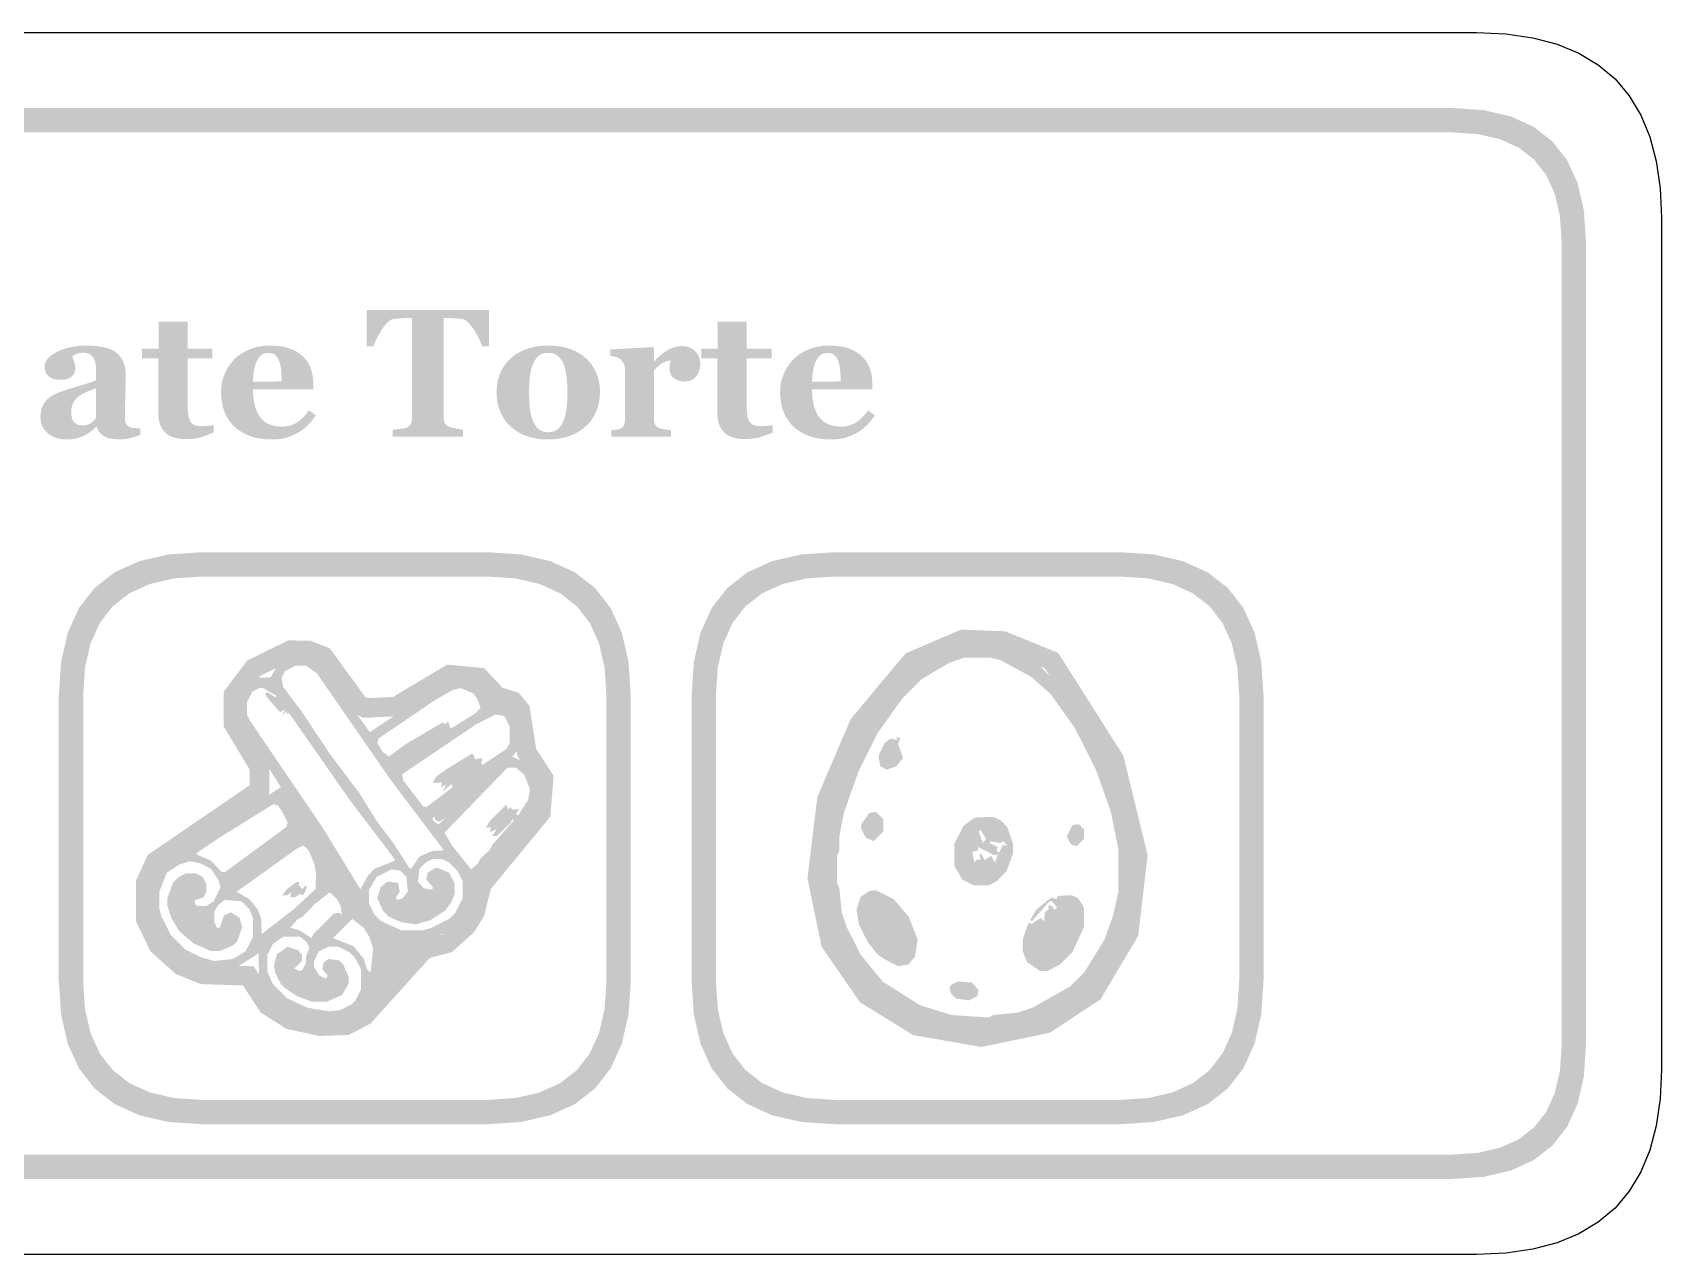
# Model space of a CAD drawing. Header units: millimetres. Extents: x 4 to 272, y 4 to 144.
# Drawn here: x 41.27 to 68.04, y 99.96 to 120.04 of the extents above; entities that cross this region are included whole.
import ezdxf

# ---------------------------------------------------------------- set-up
doc = ezdxf.new("R2010")
doc.units = ezdxf.units.MM
doc.layers.add('CUT', color=1, linetype='Continuous')
doc.layers.add('RASTER', color=7, linetype='Continuous')

msp = doc.modelspace()

# ---------------------------------------------------------------- hatches: boundary and pattern name
at = {"layer": 'RASTER'}
h = msp.add_hatch(color=7, dxfattribs=at)
h.paths.add_polyline_path([(5.2, 116.6), (5.234, 117.116), (5.337, 117.563), (5.509, 117.941), (5.75, 118.25), (6.059, 118.491), (6.438, 118.663), (6.884, 118.766), (7.4, 118.8), (64.6, 118.8), (65.116, 118.766), (65.563, 118.663), (65.941, 118.491), (66.25, 118.25), (66.491, 117.941), (66.663, 117.563), (66.766, 117.116), (66.8, 116.6), (66.8, 103.4), (66.766, 102.884), (66.663, 102.438), (66.491, 102.059), (66.25, 101.75), (65.941, 101.509), (65.563, 101.338), (65.116, 101.234), (64.6, 101.2), (7.4, 101.2), (6.884, 101.234), (6.438, 101.338), (6.059, 101.509), (5.75, 101.75), (5.509, 102.059), (5.337, 102.438), (5.234, 102.884), (5.2, 103.4)])
h.paths.add_polyline_path([(5.6, 116.6), (5.6, 103.4), (5.628, 102.978), (5.712, 102.613), (5.853, 102.303), (6.05, 102.05), (6.303, 101.853), (6.612, 101.712), (6.978, 101.628), (7.4, 101.6), (64.6, 101.6), (65.022, 101.628), (65.387, 101.713), (65.697, 101.853), (65.95, 102.05), (66.147, 102.303), (66.288, 102.613), (66.372, 102.978), (66.4, 103.4), (66.4, 116.6), (66.372, 117.022), (66.288, 117.388), (66.147, 117.697), (65.95, 117.95), (65.697, 118.147), (65.387, 118.288), (65.022, 118.372), (64.6, 118.4), (7.4, 118.4), (6.978, 118.372), (6.612, 118.288), (6.303, 118.147), (6.05, 117.95), (5.853, 117.697), (5.712, 117.388), (5.628, 117.022), (5.6, 116.6)], flags=0)
for points in [[(48.772, 114.884), (48.659, 114.884), (48.647, 114.918), (48.633, 114.952), (48.617, 114.987), (48.6, 115.022), (48.581, 115.058), (48.56, 115.095), (48.538, 115.132), (48.513, 115.17), (48.489, 115.205), (48.464, 115.237), (48.44, 115.264), (48.417, 115.287), (48.394, 115.305), (48.372, 115.319), (48.35, 115.328), (48.328, 115.334), (48.316, 115.335), (48.303, 115.336), (48.29, 115.338), (48.276, 115.339), (48.261, 115.34), (48.245, 115.342), (48.229, 115.343), (48.212, 115.344), (48.195, 115.345), (48.179, 115.346), (48.163, 115.347), (48.148, 115.347), (48.134, 115.348), (48.12, 115.348), (48.106, 115.348), (48.094, 115.348), (48.025, 115.348), (48.025, 113.718), (48.025, 113.705), (48.026, 113.692), (48.028, 113.68), (48.03, 113.668), (48.032, 113.657), (48.036, 113.646), (48.039, 113.635), (48.044, 113.625), (48.049, 113.615), (48.056, 113.606), (48.063, 113.597), (48.072, 113.589), (48.082, 113.581), (48.093, 113.574), (48.105, 113.567), (48.119, 113.561), (48.128, 113.558), (48.138, 113.554), (48.149, 113.551), (48.162, 113.548), (48.175, 113.544), (48.19, 113.541), (48.206, 113.538), (48.223, 113.534), (48.241, 113.531), (48.258, 113.528), (48.274, 113.525), (48.289, 113.522), (48.304, 113.52), (48.318, 113.518), (48.331, 113.516), (48.344, 113.514), (48.344, 113.4), (47.186, 113.4), (47.186, 113.514), (47.197, 113.515), (47.209, 113.517), (47.222, 113.518), (47.237, 113.52), (47.252, 113.521), (47.269, 113.523), (47.286, 113.525), (47.305, 113.527), (47.323, 113.529), (47.34, 113.531), (47.356, 113.533), (47.37, 113.536), (47.382, 113.538), (47.393, 113.541), (47.402, 113.544), (47.41, 113.546), (47.423, 113.553), (47.436, 113.559), (47.447, 113.566), (47.457, 113.574), (47.466, 113.582), (47.474, 113.591), (47.48, 113.6), (47.486, 113.609), (47.49, 113.62), (47.494, 113.63), (47.497, 113.641), (47.5, 113.653), (47.502, 113.665), (47.504, 113.677), (47.505, 113.69), (47.505, 113.703), (47.505, 115.348), (47.436, 115.348), (47.423, 115.348), (47.41, 115.348), (47.396, 115.348), (47.381, 115.347), (47.366, 115.347), (47.351, 115.346), (47.334, 115.345), (47.317, 115.344), (47.301, 115.343), (47.284, 115.342), (47.269, 115.34), (47.254, 115.339), (47.24, 115.338), (47.226, 115.336), (47.214, 115.335), (47.202, 115.334), (47.18, 115.328), (47.158, 115.319), (47.136, 115.305), (47.113, 115.287), (47.089, 115.264), (47.066, 115.237), (47.041, 115.205), (47.016, 115.17), (46.992, 115.132), (46.97, 115.095), (46.949, 115.058), (46.93, 115.022), (46.912, 114.987), (46.897, 114.952), (46.883, 114.918), (46.871, 114.884), (46.758, 114.884), (46.758, 115.479), (48.772, 115.479)], [(44.244, 113.467), (44.22, 113.457), (44.196, 113.447), (44.172, 113.438), (44.147, 113.428), (44.122, 113.419), (44.096, 113.41), (44.07, 113.402), (44.043, 113.393), (44.016, 113.386), (43.987, 113.379), (43.957, 113.373), (43.925, 113.369), (43.891, 113.365), (43.857, 113.363), (43.82, 113.361), (43.783, 113.36), (43.727, 113.362), (43.676, 113.367), (43.628, 113.376), (43.584, 113.388), (43.543, 113.404), (43.506, 113.423), (43.473, 113.446), (43.444, 113.472), (43.418, 113.501), (43.395, 113.533), (43.376, 113.569), (43.361, 113.607), (43.349, 113.648), (43.34, 113.692), (43.335, 113.74), (43.333, 113.79), (43.333, 114.689), (43.069, 114.689), (43.069, 114.847), (43.339, 114.847), (43.339, 115.291), (43.815, 115.291), (43.815, 114.847), (44.225, 114.847), (44.225, 114.689), (43.818, 114.689), (43.818, 113.886), (43.819, 113.845), (43.821, 113.807), (43.825, 113.772), (43.83, 113.74), (43.836, 113.711), (43.845, 113.685), (43.854, 113.663), (43.865, 113.643), (43.879, 113.626), (43.894, 113.612), (43.912, 113.599), (43.932, 113.589), (43.954, 113.581), (43.979, 113.576), (44.007, 113.573), (44.036, 113.571), (44.047, 113.571), (44.058, 113.572), (44.07, 113.572), (44.083, 113.573), (44.098, 113.574), (44.113, 113.575), (44.129, 113.576), (44.146, 113.577), (44.163, 113.579), (44.178, 113.58), (44.193, 113.582), (44.206, 113.583), (44.217, 113.585), (44.228, 113.587), (44.237, 113.589), (44.244, 113.59)], [(53.433, 113.467), (53.409, 113.457), (53.385, 113.447), (53.361, 113.438), (53.336, 113.428), (53.311, 113.419), (53.285, 113.41), (53.259, 113.402), (53.232, 113.393), (53.205, 113.386), (53.176, 113.379), (53.146, 113.373), (53.114, 113.369), (53.08, 113.365), (53.046, 113.363), (53.009, 113.361), (52.972, 113.36), (52.916, 113.362), (52.865, 113.367), (52.817, 113.376), (52.773, 113.388), (52.732, 113.404), (52.695, 113.423), (52.662, 113.446), (52.633, 113.472), (52.607, 113.501), (52.584, 113.533), (52.565, 113.569), (52.55, 113.607), (52.538, 113.648), (52.529, 113.692), (52.524, 113.74), (52.522, 113.79), (52.522, 114.689), (52.258, 114.689), (52.258, 114.847), (52.528, 114.847), (52.528, 115.291), (53.004, 115.291), (53.004, 114.847), (53.414, 114.847), (53.414, 114.689), (53.007, 114.689), (53.007, 113.886), (53.008, 113.845), (53.01, 113.807), (53.014, 113.772), (53.019, 113.74), (53.025, 113.711), (53.034, 113.685), (53.043, 113.663), (53.054, 113.643), (53.068, 113.626), (53.083, 113.612), (53.101, 113.599), (53.121, 113.589), (53.143, 113.581), (53.168, 113.576), (53.196, 113.573), (53.225, 113.571), (53.235, 113.571), (53.247, 113.572), (53.259, 113.572), (53.272, 113.573), (53.287, 113.574), (53.302, 113.575), (53.318, 113.576), (53.335, 113.577), (53.352, 113.579), (53.367, 113.58), (53.382, 113.582), (53.395, 113.583), (53.406, 113.585), (53.417, 113.587), (53.425, 113.589), (53.433, 113.59)], [(52.242, 114.585), (52.241, 114.558), (52.238, 114.531), (52.233, 114.505), (52.225, 114.481), (52.215, 114.456), (52.203, 114.433), (52.189, 114.411), (52.173, 114.39), (52.155, 114.37), (52.136, 114.353), (52.116, 114.338), (52.094, 114.326), (52.07, 114.317), (52.045, 114.311), (52.019, 114.307), (51.992, 114.305), (51.965, 114.306), (51.94, 114.309), (51.916, 114.313), (51.893, 114.319), (51.871, 114.326), (51.85, 114.336), (51.83, 114.347), (51.811, 114.359), (51.793, 114.374), (51.778, 114.39), (51.766, 114.407), (51.755, 114.426), (51.747, 114.447), (51.741, 114.47), (51.738, 114.494), (51.737, 114.519), (51.737, 114.532), (51.737, 114.543), (51.738, 114.554), (51.739, 114.565), (51.74, 114.574), (51.741, 114.583), (51.742, 114.591), (51.744, 114.599), (51.746, 114.606), (51.748, 114.613), (51.749, 114.62), (51.751, 114.627), (51.753, 114.633), (51.754, 114.64), (51.756, 114.646), (51.757, 114.652), (51.74, 114.651), (51.723, 114.648), (51.706, 114.644), (51.688, 114.639), (51.67, 114.633), (51.652, 114.625), (51.634, 114.616), (51.615, 114.606), (51.597, 114.594), (51.579, 114.582), (51.562, 114.568), (51.545, 114.554), (51.529, 114.539), (51.513, 114.523), (51.498, 114.506), (51.483, 114.488), (51.483, 113.684), (51.484, 113.672), (51.484, 113.66), (51.486, 113.648), (51.487, 113.637), (51.49, 113.627), (51.492, 113.617), (51.496, 113.608), (51.5, 113.599), (51.504, 113.591), (51.509, 113.583), (51.515, 113.576), (51.521, 113.569), (51.528, 113.563), (51.536, 113.557), (51.545, 113.551), (51.554, 113.546), (51.562, 113.543), (51.572, 113.539), (51.584, 113.535), (51.596, 113.532), (51.61, 113.528), (51.625, 113.525), (51.641, 113.522), (51.658, 113.519), (51.676, 113.517), (51.692, 113.514), (51.707, 113.512), (51.721, 113.511), (51.733, 113.509), (51.745, 113.508), (51.754, 113.507), (51.763, 113.507), (51.763, 113.4), (50.783, 113.4), (50.783, 113.507), (50.792, 113.508), (50.802, 113.509), (50.811, 113.509), (50.82, 113.51), (50.829, 113.511), (50.839, 113.513), (50.848, 113.514), (50.857, 113.515), (50.866, 113.516), (50.875, 113.518), (50.884, 113.519), (50.892, 113.521), (50.9, 113.523), (50.907, 113.525), (50.914, 113.527), (50.921, 113.529), (50.932, 113.533), (50.943, 113.538), (50.952, 113.543), (50.96, 113.549), (50.968, 113.556), (50.975, 113.563), (50.98, 113.571), (50.985, 113.579), (50.989, 113.587), (50.993, 113.597), (50.996, 113.607), (50.999, 113.618), (51, 113.629), (51.002, 113.641), (51.003, 113.653), (51.003, 113.667), (51.003, 114.519), (51.003, 114.532), (51.001, 114.545), (50.999, 114.557), (50.997, 114.569), (50.993, 114.581), (50.989, 114.592), (50.984, 114.603), (50.978, 114.614), (50.972, 114.624), (50.965, 114.633), (50.958, 114.643), (50.951, 114.651), (50.943, 114.659), (50.935, 114.667), (50.927, 114.674), (50.918, 114.68), (50.911, 114.685), (50.904, 114.689), (50.896, 114.693), (50.888, 114.696), (50.88, 114.7), (50.871, 114.703), (50.861, 114.707), (50.851, 114.71), (50.841, 114.712), (50.831, 114.715), (50.82, 114.717), (50.809, 114.719), (50.798, 114.721), (50.786, 114.723), (50.775, 114.724), (50.763, 114.726), (50.763, 114.833), (51.461, 114.871), (51.483, 114.849), (51.483, 114.636), (51.489, 114.636), (51.515, 114.665), (51.541, 114.692), (51.567, 114.717), (51.593, 114.741), (51.62, 114.763), (51.648, 114.784), (51.676, 114.803), (51.704, 114.82), (51.732, 114.836), (51.761, 114.849), (51.79, 114.861), (51.82, 114.87), (51.849, 114.877), (51.88, 114.883), (51.91, 114.886), (51.94, 114.887), (51.974, 114.886), (52.005, 114.882), (52.035, 114.875), (52.063, 114.866), (52.09, 114.854), (52.115, 114.839), (52.138, 114.822), (52.159, 114.803), (52.179, 114.781), (52.196, 114.757), (52.21, 114.733), (52.221, 114.706), (52.231, 114.678), (52.237, 114.649), (52.241, 114.618), (52.242, 114.585)]]:
    msp.add_hatch(color=7, dxfattribs=at).paths.add_polyline_path(points)
h = msp.add_hatch(color=7, dxfattribs=at)
h.paths.add_polyline_path([(43.042, 113.431), (43.025, 113.424), (43.008, 113.417), (42.99, 113.411), (42.971, 113.404), (42.952, 113.398), (42.932, 113.391), (42.911, 113.385), (42.889, 113.379), (42.867, 113.374), (42.845, 113.369), (42.822, 113.365), (42.799, 113.362), (42.775, 113.359), (42.752, 113.358), (42.728, 113.356), (42.703, 113.356), (42.66, 113.357), (42.619, 113.359), (42.581, 113.364), (42.547, 113.369), (42.515, 113.377), (42.486, 113.386), (42.461, 113.397), (42.438, 113.41), (42.418, 113.424), (42.399, 113.439), (42.382, 113.456), (42.367, 113.475), (42.353, 113.494), (42.341, 113.516), (42.331, 113.538), (42.322, 113.563), (42.313, 113.563), (42.301, 113.55), (42.289, 113.539), (42.277, 113.527), (42.265, 113.516), (42.253, 113.506), (42.241, 113.496), (42.229, 113.487), (42.218, 113.478), (42.206, 113.469), (42.194, 113.461), (42.182, 113.453), (42.17, 113.445), (42.157, 113.438), (42.145, 113.431), (42.132, 113.424), (42.119, 113.418), (42.102, 113.41), (42.085, 113.403), (42.068, 113.396), (42.051, 113.39), (42.035, 113.384), (42.018, 113.379), (42.002, 113.374), (41.986, 113.37), (41.969, 113.366), (41.951, 113.363), (41.931, 113.361), (41.91, 113.358), (41.887, 113.357), (41.862, 113.356), (41.836, 113.355), (41.808, 113.355), (41.766, 113.356), (41.726, 113.361), (41.688, 113.369), (41.651, 113.38), (41.615, 113.394), (41.581, 113.411), (41.549, 113.431), (41.518, 113.455), (41.49, 113.481), (41.466, 113.509), (41.445, 113.539), (41.428, 113.572), (41.415, 113.606), (41.405, 113.642), (41.4, 113.68), (41.398, 113.721), (41.398, 113.744), (41.4, 113.767), (41.402, 113.788), (41.405, 113.809), (41.408, 113.829), (41.413, 113.848), (41.418, 113.866), (41.424, 113.883), (41.431, 113.899), (41.439, 113.915), (41.447, 113.93), (41.456, 113.945), (41.466, 113.96), (41.476, 113.974), (41.487, 113.988), (41.499, 114.001), (41.51, 114.012), (41.522, 114.023), (41.534, 114.033), (41.546, 114.043), (41.559, 114.053), (41.573, 114.062), (41.587, 114.07), (41.601, 114.078), (41.615, 114.086), (41.63, 114.093), (41.646, 114.101), (41.661, 114.108), (41.677, 114.115), (41.694, 114.122), (41.71, 114.129), (41.728, 114.135), (41.761, 114.147), (41.797, 114.16), (41.834, 114.172), (41.873, 114.185), (41.913, 114.197), (41.955, 114.21), (41.999, 114.223), (42.044, 114.236), (42.089, 114.249), (42.13, 114.261), (42.168, 114.273), (42.204, 114.285), (42.236, 114.296), (42.265, 114.308), (42.291, 114.318), (42.313, 114.329), (42.313, 114.469), (42.313, 114.479), (42.313, 114.489), (42.313, 114.5), (42.312, 114.512), (42.311, 114.524), (42.31, 114.537), (42.309, 114.551), (42.308, 114.566), (42.306, 114.581), (42.304, 114.595), (42.301, 114.608), (42.298, 114.621), (42.295, 114.634), (42.291, 114.645), (42.287, 114.657), (42.283, 114.667), (42.277, 114.679), (42.271, 114.69), (42.264, 114.7), (42.256, 114.71), (42.248, 114.72), (42.239, 114.729), (42.229, 114.738), (42.218, 114.746), (42.207, 114.754), (42.195, 114.76), (42.181, 114.766), (42.167, 114.77), (42.152, 114.774), (42.137, 114.776), (42.12, 114.778), (42.103, 114.778), (42.087, 114.778), (42.072, 114.777), (42.057, 114.776), (42.043, 114.774), (42.03, 114.771), (42.018, 114.768), (42.006, 114.764), (41.995, 114.76), (41.984, 114.756), (41.974, 114.751), (41.965, 114.746), (41.956, 114.742), (41.947, 114.737), (41.94, 114.732), (41.932, 114.728), (41.925, 114.723), (41.927, 114.715), (41.928, 114.706), (41.931, 114.696), (41.934, 114.686), (41.937, 114.674), (41.941, 114.662), (41.945, 114.648), (41.95, 114.633), (41.955, 114.618), (41.959, 114.604), (41.963, 114.589), (41.966, 114.574), (41.968, 114.56), (41.969, 114.546), (41.97, 114.532), (41.971, 114.518), (41.97, 114.511), (41.97, 114.504), (41.969, 114.497), (41.967, 114.49), (41.966, 114.482), (41.963, 114.473), (41.961, 114.465), (41.958, 114.455), (41.954, 114.446), (41.95, 114.438), (41.946, 114.43), (41.941, 114.422), (41.936, 114.415), (41.931, 114.408), (41.925, 114.402), (41.919, 114.396), (41.911, 114.389), (41.902, 114.382), (41.893, 114.376), (41.884, 114.37), (41.874, 114.365), (41.864, 114.36), (41.854, 114.355), (41.844, 114.351), (41.833, 114.347), (41.82, 114.344), (41.806, 114.341), (41.791, 114.339), (41.774, 114.337), (41.756, 114.336), (41.737, 114.335), (41.716, 114.335), (41.686, 114.335), (41.658, 114.338), (41.632, 114.343), (41.608, 114.349), (41.585, 114.358), (41.565, 114.368), (41.546, 114.38), (41.53, 114.394), (41.515, 114.409), (41.502, 114.426), (41.491, 114.443), (41.483, 114.462), (41.476, 114.482), (41.471, 114.503), (41.468, 114.525), (41.467, 114.548), (41.468, 114.569), (41.471, 114.588), (41.476, 114.608), (41.483, 114.626), (41.492, 114.644), (41.503, 114.662), (41.517, 114.679), (41.532, 114.696), (41.549, 114.712), (41.566, 114.727), (41.585, 114.741), (41.604, 114.755), (41.625, 114.768), (41.646, 114.781), (41.668, 114.792), (41.691, 114.803), (41.714, 114.814), (41.739, 114.824), (41.764, 114.833), (41.79, 114.842), (41.817, 114.851), (41.845, 114.858), (41.874, 114.865), (41.903, 114.871), (41.933, 114.877), (41.962, 114.882), (41.991, 114.886), (42.019, 114.89), (42.047, 114.892), (42.074, 114.894), (42.1, 114.895), (42.126, 114.896), (42.161, 114.895), (42.196, 114.895), (42.229, 114.893), (42.262, 114.891), (42.294, 114.889), (42.326, 114.886), (42.357, 114.883), (42.387, 114.879), (42.416, 114.874), (42.445, 114.868), (42.472, 114.861), (42.5, 114.853), (42.526, 114.844), (42.552, 114.833), (42.576, 114.822), (42.601, 114.809), (42.623, 114.796), (42.644, 114.781), (42.663, 114.764), (42.682, 114.746), (42.7, 114.727), (42.716, 114.706), (42.731, 114.684), (42.745, 114.66), (42.757, 114.635), (42.768, 114.608), (42.777, 114.579), (42.785, 114.548), (42.791, 114.516), (42.795, 114.481), (42.798, 114.445), (42.798, 114.406), (42.798, 114.364), (42.798, 114.32), (42.797, 114.274), (42.797, 114.225), (42.796, 114.175), (42.795, 114.123), (42.793, 114.07), (42.792, 114.014), (42.79, 113.959), (42.789, 113.91), (42.788, 113.865), (42.787, 113.826), (42.786, 113.791), (42.786, 113.761), (42.785, 113.735), (42.785, 113.715), (42.785, 113.699), (42.786, 113.684), (42.788, 113.669), (42.79, 113.656), (42.793, 113.643), (42.796, 113.632), (42.8, 113.621), (42.805, 113.611), (42.81, 113.602), (42.816, 113.593), (42.823, 113.585), (42.83, 113.578), (42.838, 113.571), (42.847, 113.565), (42.856, 113.559), (42.866, 113.554), (42.872, 113.551), (42.88, 113.549), (42.888, 113.546), (42.898, 113.544), (42.908, 113.543), (42.919, 113.542), (42.931, 113.541), (42.944, 113.54), (42.957, 113.539), (42.97, 113.539), (42.983, 113.539), (42.995, 113.538), (43.007, 113.538), (43.019, 113.538), (43.03, 113.538), (43.042, 113.538)])
h.paths.add_polyline_path([(42.313, 114.194), (42.293, 114.187), (42.273, 114.18), (42.252, 114.172), (42.232, 114.164), (42.212, 114.156), (42.191, 114.148), (42.171, 114.139), (42.151, 114.13), (42.131, 114.121), (42.112, 114.112), (42.095, 114.103), (42.078, 114.093), (42.062, 114.084), (42.047, 114.074), (42.032, 114.065), (42.019, 114.055), (42.006, 114.044), (41.993, 114.033), (41.982, 114.021), (41.971, 114.008), (41.96, 113.995), (41.951, 113.98), (41.942, 113.966), (41.934, 113.95), (41.927, 113.934), (41.921, 113.917), (41.915, 113.899), (41.911, 113.881), (41.908, 113.862), (41.905, 113.842), (41.904, 113.821), (41.903, 113.8), (41.904, 113.772), (41.907, 113.747), (41.911, 113.723), (41.916, 113.701), (41.924, 113.682), (41.933, 113.664), (41.943, 113.648), (41.955, 113.634), (41.969, 113.622), (41.983, 113.612), (41.998, 113.603), (42.013, 113.596), (42.03, 113.59), (42.047, 113.586), (42.065, 113.584), (42.083, 113.583), (42.103, 113.584), (42.122, 113.585), (42.14, 113.588), (42.157, 113.591), (42.173, 113.596), (42.188, 113.602), (42.203, 113.608), (42.216, 113.616), (42.229, 113.625), (42.241, 113.634), (42.253, 113.643), (42.265, 113.653), (42.276, 113.663), (42.287, 113.674), (42.298, 113.686), (42.308, 113.697)], flags=0)
h = msp.add_hatch(color=7, dxfattribs=at)
h.paths.add_polyline_path([(45.921, 113.75), (45.908, 113.729), (45.894, 113.709), (45.88, 113.689), (45.865, 113.669), (45.849, 113.649), (45.833, 113.63), (45.815, 113.611), (45.798, 113.593), (45.779, 113.574), (45.76, 113.557), (45.74, 113.54), (45.72, 113.524), (45.699, 113.508), (45.678, 113.494), (45.656, 113.479), (45.633, 113.466), (45.608, 113.452), (45.584, 113.44), (45.559, 113.428), (45.534, 113.417), (45.509, 113.407), (45.484, 113.398), (45.459, 113.389), (45.434, 113.382), (45.409, 113.375), (45.382, 113.369), (45.355, 113.364), (45.326, 113.36), (45.297, 113.357), (45.267, 113.355), (45.236, 113.354), (45.204, 113.353), (45.15, 113.354), (45.099, 113.357), (45.049, 113.362), (45.002, 113.369), (44.956, 113.377), (44.912, 113.388), (44.87, 113.4), (44.829, 113.415), (44.791, 113.431), (44.754, 113.448), (44.719, 113.467), (44.686, 113.487), (44.654, 113.508), (44.624, 113.531), (44.596, 113.555), (44.569, 113.58), (44.545, 113.607), (44.521, 113.635), (44.5, 113.663), (44.48, 113.694), (44.461, 113.725), (44.445, 113.757), (44.43, 113.791), (44.416, 113.826), (44.404, 113.861), (44.394, 113.898), (44.385, 113.935), (44.378, 113.973), (44.373, 114.012), (44.369, 114.051), (44.367, 114.091), (44.366, 114.132), (44.367, 114.17), (44.369, 114.206), (44.373, 114.243), (44.379, 114.279), (44.387, 114.314), (44.397, 114.35), (44.408, 114.384), (44.421, 114.419), (44.435, 114.453), (44.451, 114.485), (44.468, 114.517), (44.487, 114.548), (44.507, 114.578), (44.529, 114.607), (44.552, 114.635), (44.577, 114.663), (44.602, 114.688), (44.63, 114.712), (44.659, 114.735), (44.689, 114.757), (44.721, 114.777), (44.755, 114.796), (44.791, 114.814), (44.828, 114.831), (44.866, 114.846), (44.906, 114.859), (44.947, 114.87), (44.988, 114.879), (45.031, 114.887), (45.075, 114.892), (45.121, 114.895), (45.167, 114.896), (45.217, 114.895), (45.265, 114.892), (45.311, 114.889), (45.354, 114.883), (45.395, 114.876), (45.433, 114.868), (45.47, 114.857), (45.504, 114.846), (45.536, 114.833), (45.567, 114.819), (45.596, 114.803), (45.624, 114.786), (45.651, 114.769), (45.676, 114.75), (45.7, 114.729), (45.722, 114.708), (45.742, 114.687), (45.761, 114.664), (45.778, 114.641), (45.794, 114.617), (45.809, 114.592), (45.822, 114.566), (45.834, 114.539), (45.844, 114.511), (45.853, 114.483), (45.86, 114.454), (45.867, 114.424), (45.872, 114.395), (45.876, 114.365), (45.879, 114.335), (45.881, 114.304), (45.882, 114.273), (45.882, 114.178), (44.892, 114.178), (44.893, 114.105), (44.899, 114.037), (44.908, 113.973), (44.921, 113.913), (44.937, 113.859), (44.957, 113.808), (44.98, 113.762), (45.007, 113.721), (45.038, 113.684), (45.074, 113.652), (45.113, 113.625), (45.157, 113.603), (45.205, 113.586), (45.258, 113.574), (45.314, 113.567), (45.375, 113.564), (45.409, 113.565), (45.442, 113.569), (45.474, 113.575), (45.506, 113.583), (45.536, 113.594), (45.566, 113.606), (45.595, 113.622), (45.623, 113.64), (45.65, 113.659), (45.675, 113.68), (45.7, 113.702), (45.724, 113.725), (45.747, 113.75), (45.769, 113.775), (45.79, 113.802), (45.81, 113.831)])
h.paths.add_polyline_path([(45.362, 114.307), (45.362, 114.329), (45.361, 114.351), (45.361, 114.373), (45.36, 114.396), (45.358, 114.418), (45.357, 114.441), (45.355, 114.464), (45.353, 114.487), (45.351, 114.509), (45.348, 114.531), (45.345, 114.551), (45.341, 114.571), (45.337, 114.589), (45.332, 114.606), (45.328, 114.623), (45.322, 114.638), (45.316, 114.654), (45.309, 114.67), (45.301, 114.685), (45.293, 114.698), (45.284, 114.711), (45.275, 114.722), (45.265, 114.732), (45.254, 114.742), (45.243, 114.75), (45.231, 114.757), (45.219, 114.763), (45.205, 114.768), (45.191, 114.772), (45.177, 114.775), (45.161, 114.776), (45.145, 114.777), (45.118, 114.775), (45.091, 114.77), (45.067, 114.761), (45.044, 114.748), (45.022, 114.732), (45.001, 114.713), (44.982, 114.689), (44.965, 114.663), (44.949, 114.632), (44.935, 114.597), (44.923, 114.558), (44.913, 114.515), (44.905, 114.468), (44.898, 114.416), (44.894, 114.361), (44.892, 114.301)], flags=0)
h = msp.add_hatch(color=7, dxfattribs=at)
h.paths.add_polyline_path([(50.372, 114.68), (50.398, 114.654), (50.423, 114.627), (50.446, 114.599), (50.467, 114.569), (50.487, 114.538), (50.505, 114.506), (50.522, 114.473), (50.537, 114.439), (50.55, 114.403), (50.562, 114.367), (50.572, 114.33), (50.58, 114.292), (50.586, 114.254), (50.591, 114.214), (50.593, 114.175), (50.594, 114.134), (50.593, 114.094), (50.591, 114.054), (50.586, 114.015), (50.58, 113.976), (50.572, 113.938), (50.563, 113.9), (50.551, 113.863), (50.538, 113.827), (50.523, 113.792), (50.506, 113.757), (50.488, 113.725), (50.468, 113.693), (50.447, 113.663), (50.424, 113.634), (50.399, 113.606), (50.373, 113.58), (50.343, 113.554), (50.312, 113.528), (50.28, 113.505), (50.246, 113.483), (50.211, 113.463), (50.174, 113.444), (50.136, 113.427), (50.097, 113.412), (50.056, 113.398), (50.014, 113.386), (49.97, 113.376), (49.925, 113.368), (49.878, 113.361), (49.83, 113.357), (49.781, 113.354), (49.73, 113.353), (49.686, 113.354), (49.642, 113.356), (49.6, 113.36), (49.558, 113.366), (49.518, 113.373), (49.478, 113.382), (49.439, 113.392), (49.401, 113.404), (49.364, 113.418), (49.328, 113.433), (49.293, 113.45), (49.26, 113.468), (49.227, 113.489), (49.195, 113.51), (49.165, 113.533), (49.135, 113.558), (49.108, 113.583), (49.083, 113.61), (49.058, 113.638), (49.036, 113.668), (49.014, 113.699), (48.995, 113.731), (48.976, 113.765), (48.959, 113.801), (48.944, 113.837), (48.931, 113.875), (48.92, 113.914), (48.911, 113.954), (48.904, 113.994), (48.899, 114.036), (48.896, 114.079), (48.895, 114.124), (48.896, 114.167), (48.899, 114.209), (48.903, 114.25), (48.909, 114.29), (48.917, 114.328), (48.927, 114.365), (48.938, 114.402), (48.951, 114.436), (48.966, 114.47), (48.983, 114.503), (49.002, 114.535), (49.022, 114.566), (49.044, 114.596), (49.068, 114.625), (49.093, 114.653), (49.121, 114.68), (49.148, 114.705), (49.178, 114.729), (49.209, 114.751), (49.242, 114.771), (49.276, 114.79), (49.312, 114.808), (49.349, 114.824), (49.388, 114.839), (49.428, 114.852), (49.47, 114.864), (49.512, 114.874), (49.556, 114.882), (49.601, 114.888), (49.647, 114.892), (49.695, 114.895), (49.743, 114.896), (49.794, 114.895), (49.843, 114.892), (49.89, 114.888), (49.936, 114.882), (49.98, 114.874), (50.023, 114.864), (50.064, 114.852), (50.104, 114.839), (50.143, 114.824), (50.179, 114.808), (50.215, 114.79), (50.249, 114.771), (50.282, 114.751), (50.313, 114.729), (50.343, 114.705), (50.372, 114.68)])
h.paths.add_polyline_path([(49.997, 113.665), (50.004, 113.686), (50.012, 113.708), (50.018, 113.732), (50.025, 113.756), (50.03, 113.781), (50.035, 113.808), (50.04, 113.836), (50.044, 113.864), (50.048, 113.894), (50.051, 113.925), (50.054, 113.958), (50.056, 113.991), (50.057, 114.026), (50.059, 114.062), (50.059, 114.099), (50.06, 114.137), (50.059, 114.163), (50.059, 114.19), (50.058, 114.218), (50.056, 114.247), (50.054, 114.276), (50.051, 114.307), (50.048, 114.339), (50.045, 114.371), (50.041, 114.403), (50.037, 114.434), (50.032, 114.462), (50.027, 114.489), (50.021, 114.514), (50.015, 114.538), (50.008, 114.559), (50.001, 114.579), (49.992, 114.602), (49.982, 114.623), (49.971, 114.643), (49.959, 114.662), (49.946, 114.679), (49.933, 114.695), (49.919, 114.71), (49.904, 114.724), (49.887, 114.737), (49.87, 114.747), (49.852, 114.756), (49.833, 114.764), (49.813, 114.77), (49.792, 114.774), (49.769, 114.776), (49.746, 114.777), (49.721, 114.776), (49.697, 114.773), (49.674, 114.769), (49.653, 114.763), (49.632, 114.755), (49.614, 114.745), (49.596, 114.733), (49.58, 114.72), (49.565, 114.705), (49.55, 114.689), (49.537, 114.672), (49.525, 114.654), (49.513, 114.635), (49.503, 114.615), (49.493, 114.594), (49.484, 114.572), (49.476, 114.551), (49.47, 114.528), (49.463, 114.505), (49.458, 114.481), (49.453, 114.456), (49.448, 114.431), (49.445, 114.404), (49.441, 114.376), (49.439, 114.348), (49.436, 114.32), (49.434, 114.291), (49.433, 114.262), (49.431, 114.233), (49.43, 114.203), (49.43, 114.173), (49.43, 114.143), (49.43, 114.104), (49.43, 114.066), (49.431, 114.031), (49.432, 113.997), (49.434, 113.965), (49.435, 113.934), (49.438, 113.905), (49.44, 113.878), (49.443, 113.852), (49.447, 113.826), (49.452, 113.8), (49.458, 113.773), (49.464, 113.747), (49.472, 113.721), (49.48, 113.694), (49.49, 113.668), (49.499, 113.646), (49.508, 113.625), (49.519, 113.605), (49.531, 113.587), (49.543, 113.569), (49.557, 113.553), (49.571, 113.538), (49.586, 113.525), (49.603, 113.512), (49.62, 113.501), (49.638, 113.492), (49.658, 113.485), (49.678, 113.479), (49.7, 113.475), (49.722, 113.473), (49.746, 113.472), (49.768, 113.473), (49.788, 113.475), (49.809, 113.479), (49.828, 113.484), (49.846, 113.491), (49.864, 113.499), (49.881, 113.509), (49.897, 113.521), (49.912, 113.534), (49.927, 113.548), (49.941, 113.564), (49.953, 113.581), (49.965, 113.6), (49.977, 113.62), (49.987, 113.642), (49.997, 113.665)], flags=0)
h = msp.add_hatch(color=7, dxfattribs=at)
h.paths.add_polyline_path([(55.11, 113.75), (55.097, 113.729), (55.083, 113.709), (55.069, 113.689), (55.054, 113.669), (55.038, 113.649), (55.021, 113.63), (55.004, 113.611), (54.987, 113.593), (54.968, 113.574), (54.949, 113.557), (54.929, 113.54), (54.909, 113.524), (54.888, 113.508), (54.867, 113.494), (54.845, 113.479), (54.822, 113.466), (54.797, 113.452), (54.773, 113.44), (54.748, 113.428), (54.723, 113.417), (54.698, 113.407), (54.673, 113.398), (54.648, 113.389), (54.623, 113.382), (54.598, 113.375), (54.571, 113.369), (54.544, 113.364), (54.515, 113.36), (54.486, 113.357), (54.456, 113.355), (54.425, 113.354), (54.393, 113.353), (54.339, 113.354), (54.288, 113.357), (54.238, 113.362), (54.191, 113.369), (54.145, 113.377), (54.101, 113.388), (54.059, 113.4), (54.018, 113.415), (53.98, 113.431), (53.943, 113.448), (53.908, 113.467), (53.875, 113.487), (53.843, 113.508), (53.813, 113.531), (53.785, 113.555), (53.758, 113.58), (53.733, 113.607), (53.71, 113.635), (53.689, 113.663), (53.669, 113.694), (53.65, 113.725), (53.634, 113.757), (53.619, 113.791), (53.605, 113.826), (53.593, 113.861), (53.583, 113.898), (53.574, 113.935), (53.567, 113.973), (53.562, 114.012), (53.558, 114.051), (53.555, 114.091), (53.555, 114.132), (53.556, 114.17), (53.558, 114.206), (53.562, 114.243), (53.568, 114.279), (53.576, 114.314), (53.586, 114.35), (53.597, 114.384), (53.61, 114.419), (53.624, 114.453), (53.64, 114.485), (53.657, 114.517), (53.676, 114.548), (53.696, 114.578), (53.718, 114.607), (53.741, 114.635), (53.766, 114.663), (53.791, 114.688), (53.819, 114.712), (53.848, 114.735), (53.878, 114.757), (53.91, 114.777), (53.944, 114.796), (53.98, 114.814), (54.017, 114.831), (54.055, 114.846), (54.095, 114.859), (54.136, 114.87), (54.177, 114.879), (54.22, 114.887), (54.264, 114.892), (54.31, 114.895), (54.356, 114.896), (54.406, 114.895), (54.454, 114.892), (54.499, 114.889), (54.543, 114.883), (54.584, 114.876), (54.622, 114.868), (54.659, 114.857), (54.693, 114.846), (54.725, 114.833), (54.756, 114.819), (54.785, 114.803), (54.813, 114.786), (54.84, 114.769), (54.865, 114.75), (54.889, 114.729), (54.911, 114.708), (54.931, 114.687), (54.95, 114.664), (54.967, 114.641), (54.983, 114.617), (54.998, 114.592), (55.011, 114.566), (55.022, 114.539), (55.033, 114.511), (55.042, 114.483), (55.049, 114.454), (55.056, 114.424), (55.061, 114.395), (55.065, 114.365), (55.068, 114.335), (55.07, 114.304), (55.071, 114.273), (55.071, 114.178), (54.081, 114.178), (54.082, 114.105), (54.088, 114.037), (54.097, 113.973), (54.109, 113.913), (54.126, 113.859), (54.146, 113.808), (54.169, 113.762), (54.196, 113.721), (54.227, 113.684), (54.263, 113.652), (54.302, 113.625), (54.346, 113.603), (54.394, 113.586), (54.447, 113.574), (54.503, 113.567), (54.564, 113.564), (54.598, 113.565), (54.631, 113.569), (54.663, 113.575), (54.695, 113.583), (54.725, 113.594), (54.755, 113.606), (54.784, 113.622), (54.812, 113.64), (54.838, 113.659), (54.864, 113.68), (54.889, 113.702), (54.913, 113.725), (54.936, 113.75), (54.958, 113.775), (54.979, 113.802), (54.999, 113.831)])
h.paths.add_polyline_path([(54.551, 114.307), (54.551, 114.329), (54.55, 114.351), (54.55, 114.373), (54.549, 114.396), (54.547, 114.418), (54.546, 114.441), (54.544, 114.464), (54.542, 114.487), (54.54, 114.509), (54.537, 114.531), (54.534, 114.551), (54.53, 114.571), (54.526, 114.589), (54.521, 114.606), (54.517, 114.623), (54.511, 114.638), (54.505, 114.654), (54.498, 114.67), (54.49, 114.685), (54.482, 114.698), (54.473, 114.711), (54.464, 114.722), (54.454, 114.732), (54.443, 114.742), (54.432, 114.75), (54.42, 114.757), (54.408, 114.763), (54.394, 114.768), (54.38, 114.772), (54.366, 114.775), (54.35, 114.776), (54.334, 114.777), (54.306, 114.775), (54.28, 114.77), (54.256, 114.761), (54.233, 114.748), (54.211, 114.732), (54.19, 114.713), (54.171, 114.689), (54.154, 114.663), (54.138, 114.632), (54.124, 114.597), (54.112, 114.558), (54.102, 114.515), (54.094, 114.468), (54.087, 114.416), (54.083, 114.361), (54.081, 114.301)], flags=0)
h = msp.add_hatch(color=7, dxfattribs=at)
h.paths.add_polyline_path([(41.7, 109.15), (41.737, 109.701), (41.847, 110.178), (42.03, 110.582), (42.288, 110.913), (42.618, 111.17), (43.022, 111.353), (43.499, 111.463), (44.05, 111.5), (48.75, 111.5), (49.301, 111.463), (49.778, 111.353), (50.182, 111.17), (50.513, 110.913), (50.77, 110.582), (50.953, 110.178), (51.063, 109.701), (51.1, 109.15), (51.1, 104.45), (51.063, 103.899), (50.953, 103.422), (50.77, 103.018), (50.513, 102.688), (50.182, 102.43), (49.778, 102.247), (49.301, 102.137), (48.75, 102.1), (44.05, 102.1), (43.499, 102.137), (43.022, 102.247), (42.618, 102.43), (42.288, 102.688), (42.03, 103.018), (41.847, 103.422), (41.737, 103.899), (41.7, 104.45)])
h.paths.add_polyline_path([(42.1, 109.15), (42.1, 104.45), (42.13, 103.993), (42.222, 103.597), (42.374, 103.262), (42.588, 102.988), (42.862, 102.774), (43.197, 102.622), (43.593, 102.53), (44.05, 102.5), (48.75, 102.5), (49.207, 102.53), (49.603, 102.622), (49.938, 102.774), (50.213, 102.988), (50.426, 103.262), (50.578, 103.597), (50.67, 103.993), (50.7, 104.45), (50.7, 109.15), (50.67, 109.607), (50.578, 110.003), (50.426, 110.338), (50.213, 110.613), (49.938, 110.826), (49.603, 110.978), (49.207, 111.07), (48.75, 111.1), (44.05, 111.1), (43.593, 111.07), (43.197, 110.978), (42.862, 110.826), (42.587, 110.613), (42.374, 110.338), (42.222, 110.003), (42.13, 109.607), (42.1, 109.15)], flags=0)
h = msp.add_hatch(color=7, dxfattribs=at)
h.paths.add_polyline_path([(52.1, 109.15), (52.137, 109.701), (52.247, 110.178), (52.43, 110.582), (52.687, 110.913), (53.018, 111.17), (53.422, 111.353), (53.899, 111.463), (54.45, 111.5), (59.15, 111.5), (59.701, 111.463), (60.178, 111.353), (60.582, 111.17), (60.913, 110.913), (61.17, 110.582), (61.353, 110.178), (61.463, 109.701), (61.5, 109.15), (61.5, 104.45), (61.463, 103.899), (61.353, 103.422), (61.17, 103.018), (60.912, 102.688), (60.582, 102.43), (60.178, 102.247), (59.701, 102.137), (59.15, 102.1), (54.45, 102.1), (53.899, 102.137), (53.422, 102.247), (53.018, 102.43), (52.688, 102.688), (52.43, 103.018), (52.247, 103.422), (52.137, 103.899), (52.1, 104.45)])
h.paths.add_polyline_path([(52.5, 109.15), (52.5, 104.45), (52.53, 103.993), (52.622, 103.597), (52.774, 103.262), (52.987, 102.988), (53.262, 102.774), (53.597, 102.622), (53.993, 102.53), (54.45, 102.5), (59.15, 102.5), (59.607, 102.53), (60.003, 102.622), (60.338, 102.774), (60.613, 102.988), (60.826, 103.262), (60.978, 103.597), (61.07, 103.993), (61.1, 104.45), (61.1, 109.15), (61.07, 109.607), (60.978, 110.003), (60.826, 110.338), (60.613, 110.613), (60.338, 110.826), (60.003, 110.978), (59.607, 111.07), (59.15, 111.1), (54.45, 111.1), (53.993, 111.07), (53.597, 110.978), (53.262, 110.826), (52.988, 110.613), (52.774, 110.338), (52.622, 110.003), (52.53, 109.607), (52.5, 109.15)], flags=0)
h = msp.add_hatch(color=7, dxfattribs=at)
h.paths.add_polyline_path([(45.472, 110.052), (45.841, 110.044), (46.152, 109.923), (46.736, 109.122), (46.775, 109.102), (47.191, 109.121), (48.082, 109.653), (48.69, 109.596), (48.993, 109.272), (49.256, 109.193), (49.436, 108.974), (49.544, 108.269), (49.833, 107.827), (49.778, 107.153), (48.801, 105.967), (48.69, 105.523), (48.524, 105.254), (48.16, 104.928), (47.797, 104.833), (46.826, 103.756), (46.46, 103.565), (45.982, 103.55), (45.439, 103.667), (45.018, 103.936), (44.726, 104.38), (44.035, 104.402), (43.624, 104.567), (43.208, 104.938), (42.971, 105.428), (42.971, 106.109), (43.161, 106.526), (44.839, 107.672), (44.839, 107.925), (44.41, 108.634), (44.41, 109.208), (44.797, 109.72)])
h.paths.add_polyline_path([(45.543, 109.73), (45.006, 109.466), (44.73, 109.101), (44.73, 108.724), (45.159, 108.014), (45.159, 107.503), (43.415, 106.312), (43.291, 106.039), (43.291, 105.502), (43.468, 105.135), (43.795, 104.843), (44.101, 104.72), (44.903, 104.695), (45.248, 104.169), (45.563, 103.968), (46.011, 103.871), (46.377, 103.883), (46.627, 104.013), (47.624, 105.119), (48.004, 105.218), (48.276, 105.462), (48.392, 105.648), (48.508, 106.115), (49.467, 107.279), (49.505, 107.743), (49.238, 108.152), (49.133, 108.839), (49.071, 108.915), (48.819, 108.99), (48.539, 109.289), (48.156, 109.325), (47.286, 108.806), (46.704, 108.778), (46.522, 108.872), (45.948, 109.658), (45.777, 109.725), (45.543, 109.73)], flags=0)
h = msp.add_hatch(color=7, dxfattribs=at)
h.paths.add_polyline_path([(56.529, 110.228), (57.252, 110.201), (58.126, 109.845), (59.197, 108.155), (59.596, 106.518), (59.44, 105.197), (58.821, 104.151), (57.988, 103.603), (56.863, 103.369), (55.741, 103.565), (54.866, 104.105), (54.237, 105.016), (54.004, 106.139), (54.167, 107.479), (54.716, 108.76), (55.616, 109.837)])
h.paths.add_polyline_path([(56.589, 109.905), (55.812, 109.573), (54.992, 108.591), (54.479, 107.395), (54.328, 106.153), (54.537, 105.144), (55.091, 104.342), (55.857, 103.869), (56.858, 103.695), (57.864, 103.904), (58.583, 104.377), (59.13, 105.301), (59.272, 106.498), (58.899, 108.029), (57.911, 109.588), (57.184, 109.883), (56.589, 109.905)], flags=0)
h = msp.add_hatch(color=7, dxfattribs=at)
h.paths.add_polyline_path([(45.538, 109.794), (45.762, 109.804), (46.006, 109.68), (46.81, 108.542), (47.861, 109.245), (48.173, 109.402), (48.44, 109.402), (48.618, 109.312), (48.685, 109.245), (48.799, 109.024), (49.01, 109), (49.154, 108.91), (49.277, 108.666), (49.277, 108.364), (49.22, 108.22), (49.154, 108.14), (49.388, 108.039), (49.488, 107.939), (49.612, 107.628), (49.579, 107.393), (49.421, 107.115), (48.531, 106.064), (48.507, 105.82), (48.44, 105.619), (48.35, 105.475), (48.116, 105.274), (47.66, 105.093), (47.513, 104.906), (47.326, 104.725), (47.279, 104.638), (47.024, 104.39), (46.977, 104.303), (46.609, 103.935), (46.365, 103.811), (45.896, 103.811), (45.561, 103.911), (45.283, 104.069), (45.149, 104.203), (45.025, 104.414), (44.992, 104.514), (44.982, 104.906), (44.624, 104.681), (44.389, 104.615), (44.122, 104.648), (43.743, 104.805), (43.643, 104.872), (43.375, 105.174), (43.218, 105.518), (43.218, 105.686), (43.184, 105.753), (43.251, 106.121), (43.408, 106.399), (45.35, 107.638), (44.969, 108.24), (44.781, 108.488), (44.657, 108.733), (44.624, 108.967), (44.734, 109.258), (44.815, 109.345), (44.992, 109.436), (45.183, 109.446), (45.317, 109.68)])
h.paths.add_polyline_path([(45.595, 109.636), (45.417, 109.546), (45.36, 109.436), (45.384, 109.292), (45.672, 108.91), (46.154, 108.187), (46.643, 107.537), (46.924, 107.082), (47.212, 106.7), (47.459, 106.312), (47.493, 106.299), (47.627, 106.499), (47.838, 106.59), (48.029, 106.6), (47.158, 107.752), (45.939, 109.513), (45.762, 109.636)], flags=0)
h.paths.add_polyline_path([(44.992, 109.268), (44.882, 109.211), (44.791, 109.034), (44.791, 108.833), (44.848, 108.722), (46.04, 106.968), (46.656, 105.964), (46.79, 106.198), (46.89, 106.299), (47.225, 106.432), (47.212, 106.466), (46.489, 107.417), (45.484, 108.856), (45.437, 108.843), (45.437, 108.89), (45.37, 108.81), (45.417, 108.923), (45.35, 108.876), (45.317, 108.89), (45.116, 109.124), (45.092, 109.168), (45.126, 109.201), (45.27, 109.111), (45.27, 109.144), (45.059, 109.268)], flags=0)
h.paths.add_polyline_path([(48.306, 109.268), (48.173, 109.235), (47.895, 109.077), (46.957, 108.441), (46.934, 108.364), (47.024, 108.22), (47.125, 108.14), (47.392, 108.341), (47.962, 108.676), (48.005, 108.699), (48.062, 108.676), (48.096, 108.722), (48.139, 108.599), (48.551, 108.856), (48.631, 108.943), (48.584, 109.077), (48.517, 109.178)], flags=0)
h.paths.add_polyline_path([(48.876, 108.833), (48.564, 108.676), (47.346, 107.852), (47.359, 107.752), (47.694, 107.316), (47.747, 107.316), (48.149, 107.618), (48.173, 107.661), (48.149, 107.685), (48.015, 107.571), (48.062, 107.685), (47.982, 107.638), (47.995, 107.718), (47.848, 107.705), (47.895, 107.805), (48.029, 107.906), (48.484, 108.187), (48.517, 108.173), (48.541, 108.096), (48.665, 108.12), (48.641, 108.029), (48.665, 108.006), (49.066, 108.274), (49.11, 108.364), (49.11, 108.632), (49.02, 108.81)], flags=0)
h.paths.add_polyline_path([(49.077, 107.962), (48.039, 106.891), (48.163, 106.68), (48.474, 106.289), (48.584, 106.379), (48.631, 106.466), (48.785, 106.613), (48.832, 106.7), (49.177, 107.092), (49.154, 107.115), (49.12, 107.048), (48.899, 106.834), (48.819, 106.834), (48.899, 106.948), (48.785, 106.901), (48.799, 106.982), (48.718, 106.968), (48.785, 107.082), (49.053, 107.35), (49.087, 107.269), (49.12, 107.316), (49.154, 107.269), (49.267, 107.283), (49.21, 107.192), (49.254, 107.182), (49.411, 107.427), (49.445, 107.594), (49.354, 107.839), (49.21, 107.962)], flags=0)
h.paths.add_polyline_path([(45.226, 107.36), (44.379, 106.834), (43.978, 106.566), (43.964, 106.533), (44.199, 106.432), (44.379, 106.245), (44.433, 106.245), (45.437, 106.982), (45.461, 107.059), (45.37, 107.236), (45.303, 107.336)], flags=0)
h.paths.add_polyline_path([(47.871, 107.159), (47.838, 107.125), (47.861, 107.082), (47.938, 107.025), (48.062, 107.136), (47.948, 107.069), (47.881, 107.102)], flags=0)
h.paths.add_polyline_path([(45.719, 106.68), (45.618, 106.633), (44.624, 105.92), (44.835, 105.796), (44.969, 105.629), (45.025, 105.485), (45.036, 105.227), (45.571, 105.642), (45.919, 105.964), (45.929, 106.222), (45.896, 106.389), (45.806, 106.6)], flags=0)
h.paths.add_polyline_path([(47.838, 106.456), (47.727, 106.399), (47.627, 106.299), (47.603, 106.088), (47.694, 105.977), (47.838, 105.954), (47.848, 105.997), (47.737, 106.121), (47.761, 106.232), (47.905, 106.322), (48.116, 106.232), (48.206, 106.054), (48.206, 105.887), (48.149, 105.743), (48.049, 105.609), (47.804, 105.452), (47.57, 105.385), (47.336, 105.418), (47.125, 105.508), (47.024, 105.609), (46.934, 105.82), (46.991, 105.997), (47.101, 106.088), (47.279, 106.064), (47.302, 105.92), (47.235, 105.82), (47.269, 105.786), (47.346, 105.81), (47.436, 105.92), (47.413, 106.165), (47.312, 106.265), (47.168, 106.289), (46.924, 106.165), (46.8, 105.954), (46.8, 105.719), (46.89, 105.542), (46.991, 105.441), (47.336, 105.284), (47.67, 105.284), (47.804, 105.318), (48.116, 105.475), (48.216, 105.575), (48.34, 105.82), (48.34, 106.088), (48.25, 106.265), (48.116, 106.399), (48.005, 106.456)], flags=0)
h.paths.add_polyline_path([(43.854, 106.422), (43.676, 106.366), (43.475, 106.232), (43.351, 105.92), (43.351, 105.652), (43.385, 105.518), (43.542, 105.207), (43.777, 104.973), (44.021, 104.849), (44.255, 104.782), (44.557, 104.815), (44.768, 104.939), (44.892, 105.184), (44.892, 105.485), (44.835, 105.629), (44.701, 105.763), (44.423, 105.786), (44.312, 105.696), (44.255, 105.585), (44.255, 105.418), (44.299, 105.328), (44.346, 105.328), (44.413, 105.529), (44.523, 105.585), (44.667, 105.495), (44.714, 105.341), (44.634, 105.107), (44.567, 105.04), (44.356, 104.949), (44.188, 104.949), (43.911, 105.073), (43.676, 105.274), (43.552, 105.485), (43.485, 105.686), (43.485, 105.82), (43.576, 106.064), (43.676, 106.165), (43.787, 106.222), (43.954, 106.222), (44.065, 106.165), (44.122, 106.054), (44.122, 105.92), (44.078, 105.83), (43.931, 105.776), (43.944, 105.709), (43.988, 105.686), (44.122, 105.686), (44.245, 105.763), (44.356, 105.987), (44.332, 106.098), (44.199, 106.299), (44.021, 106.389)], flags=0)
h.paths.add_polyline_path([(45.605, 106.078), (45.652, 106.078), (45.638, 106.031), (45.705, 105.964), (45.739, 106.011), (45.785, 106.011), (45.719, 105.863), (45.662, 105.887), (45.585, 105.83), (45.504, 105.83), (45.518, 105.91), (45.451, 105.863), (45.37, 105.863), (45.451, 105.964)], flags=0)
h.paths.add_polyline_path([(46.154, 105.91), (45.919, 105.729), (45.705, 105.508), (45.618, 105.462), (45.504, 105.328), (45.662, 105.284), (45.852, 105.16), (45.886, 105.227), (46.221, 105.562), (46.321, 105.575), (46.355, 105.529), (46.331, 105.686), (46.274, 105.796)], flags=0)
h.paths.add_polyline_path([(46.522, 105.475), (46.207, 105.16), (46.542, 105.026), (46.71, 104.825), (46.766, 104.648), (46.823, 104.591), (46.867, 104.983), (46.8, 105.184), (46.71, 105.328)], flags=0)
h.paths.add_polyline_path([(45.394, 105.184), (45.216, 105.06), (45.126, 104.882), (45.126, 104.615), (45.216, 104.404), (45.451, 104.169), (45.796, 104.012), (46.14, 103.955), (46.331, 103.978), (46.509, 104.069), (46.576, 104.136), (46.666, 104.313), (46.666, 104.648), (46.576, 104.825), (46.475, 104.926), (46.298, 105.016), (46.13, 105.016), (45.973, 104.939), (45.896, 104.782), (45.896, 104.681), (45.986, 104.538), (46.087, 104.491), (46.12, 104.538), (46.03, 104.648), (46.053, 104.758), (46.13, 104.815), (46.308, 104.792), (46.375, 104.725), (46.465, 104.514), (46.465, 104.414), (46.355, 104.223), (46.097, 104.112), (45.862, 104.112), (45.618, 104.203), (45.417, 104.337), (45.35, 104.404), (45.26, 104.581), (45.236, 104.705), (45.283, 104.892), (45.461, 105.016), (45.638, 104.959), (45.695, 104.882), (45.695, 104.782), (45.571, 104.658), (45.662, 104.615), (45.705, 104.638), (45.762, 104.748), (45.762, 104.849), (45.819, 105.006), (45.772, 105.093), (45.662, 105.184)], flags=0)
h = msp.add_hatch(color=7, dxfattribs=at)
h.paths.add_polyline_path([(56.51, 109.954), (57.102, 109.966), (57.343, 109.885), (57.837, 109.616), (58.28, 109.174), (58.561, 108.772), (58.871, 108.197), (59.152, 107.473), (59.313, 106.789), (59.313, 105.824), (59.273, 105.623), (59.072, 105.02), (58.883, 104.686), (58.4, 104.163), (58.159, 104.002), (57.785, 103.813), (57.182, 103.653), (56.458, 103.653), (56.257, 103.693), (55.775, 103.854), (55.36, 104.083), (54.999, 104.364), (54.757, 104.646), (54.407, 105.342), (54.287, 105.824), (54.287, 106.709), (54.327, 106.789), (54.367, 107.191), (54.488, 107.593), (54.838, 108.41), (55.159, 108.932), (55.602, 109.455), (56.044, 109.777)])
h.paths.add_polyline_path([(56.579, 109.765), (56.338, 109.684), (55.883, 109.415), (55.561, 109.093), (55.159, 108.53), (54.85, 107.915), (54.608, 107.232), (54.528, 106.829), (54.528, 106.588), (54.488, 106.508), (54.488, 106.065), (54.528, 105.985), (54.568, 105.583), (54.649, 105.342), (54.878, 104.887), (55.24, 104.445), (55.855, 104.055), (56.378, 103.894), (56.981, 103.854), (57.061, 103.894), (57.463, 103.934), (57.705, 104.015), (58.32, 104.364), (58.561, 104.606), (58.883, 105.128), (59.032, 105.543), (59.112, 105.905), (59.112, 106.628), (58.992, 107.232), (58.75, 107.915), (58.4, 108.611), (57.998, 109.174), (57.677, 109.455), (57.182, 109.725), (57.021, 109.765)], flags=0)
h.paths.add_polyline_path([(55.465, 108.466), (55.533, 108.438), (55.493, 108.357), (55.574, 108.116), (55.465, 107.983), (55.304, 107.927), (55.2, 107.983), (55.171, 108.156), (55.28, 108.37), (55.372, 108.438), (55.481, 108.41)], flags=0)
h.paths.add_polyline_path([(55.023, 107.219), (55.131, 107.232), (55.252, 107.111), (55.252, 106.91), (55.091, 106.749), (54.958, 106.817), (54.89, 106.95), (54.89, 107.03)], flags=0)
h.paths.add_polyline_path([(56.752, 107.139), (57.061, 107.151), (57.194, 107.083), (57.291, 106.978), (57.383, 106.709), (57.383, 106.548), (57.275, 106.254), (57.114, 106.094), (56.981, 106.025), (56.74, 106.025), (56.551, 106.118), (56.418, 106.347), (56.418, 106.709), (56.567, 107.002)], flags=0)
h.paths.add_polyline_path([(58.36, 107.018), (58.469, 107.03), (58.549, 106.95), (58.549, 106.789), (58.429, 106.669), (58.336, 106.697), (58.268, 106.829)], flags=0)
h.paths.add_polyline_path([(56.848, 106.938), (56.82, 106.91), (56.888, 106.721), (56.941, 106.789)], flags=0)
h.paths.add_polyline_path([(57.021, 106.749), (56.993, 106.721), (57.13, 106.656), (57.114, 106.6), (57.154, 106.56), (57.21, 106.681), (57.291, 106.681), (57.222, 106.749), (57.17, 106.721)], flags=0)
h.paths.add_polyline_path([(56.808, 106.656), (56.808, 106.6), (56.712, 106.576), (56.752, 106.399), (56.792, 106.455), (56.848, 106.439), (56.832, 106.536), (56.86, 106.548), (56.913, 106.439), (57.021, 106.508), (57.09, 106.399), (57.13, 106.536), (57.073, 106.52)], flags=0)
h.paths.add_polyline_path([(55.023, 105.933), (55.131, 105.945), (55.425, 105.796), (55.666, 105.514), (55.815, 105.14), (55.775, 104.859), (55.666, 104.726), (55.493, 104.698), (55.28, 104.807), (55.159, 104.887), (54.999, 105.088), (54.85, 105.382), (54.81, 105.623), (54.878, 105.836)], flags=0)
h.paths.add_polyline_path([(58.119, 105.852), (58.348, 105.864), (58.457, 105.812), (58.549, 105.663), (58.549, 105.342), (58.36, 104.927), (58.159, 104.726), (57.946, 104.618), (57.825, 104.618), (57.612, 104.767), (57.544, 104.939), (57.544, 105.14), (57.636, 105.41), (57.693, 105.394), (57.837, 105.49), (57.894, 105.434), (57.906, 105.583), (57.974, 105.635), (57.958, 105.691), (58.014, 105.691), (58.067, 105.623), (58.107, 105.663), (58.014, 105.772), (57.974, 105.756), (57.693, 105.434), (57.665, 105.462), (57.773, 105.635), (57.974, 105.796), (58.026, 105.824), (58.095, 105.796)], flags=0)
h.paths.add_polyline_path([(56.47, 104.445), (56.712, 104.429), (56.82, 104.296), (56.792, 104.204), (56.659, 104.135), (56.446, 104.163), (56.366, 104.244), (56.338, 104.336), (56.366, 104.389)], flags=0)

# ---------------------------------------------------------------- linework, layer by layer
at = {"layer": 'CUT'}
msp.add_lwpolyline([(6.999, 120.04), (65.001, 120.04), (65.483, 120.019), (65.925, 119.956), (66.325, 119.851), (66.685, 119.703), (67.003, 119.512), (67.278, 119.278), (67.512, 119.003), (67.703, 118.685), (67.851, 118.325), (67.956, 117.925), (68.019, 117.483), (68.04, 117.001), (68.04, 102.999), (68.019, 102.517), (67.956, 102.075), (67.851, 101.675), (67.703, 101.315), (67.512, 100.997), (67.278, 100.722), (67.003, 100.488), (66.685, 100.297), (66.325, 100.149), (65.925, 100.044), (65.483, 99.981), (65.001, 99.96), (6.999, 99.96)], dxfattribs=at)

doc.saveas('drawing.dxf')
